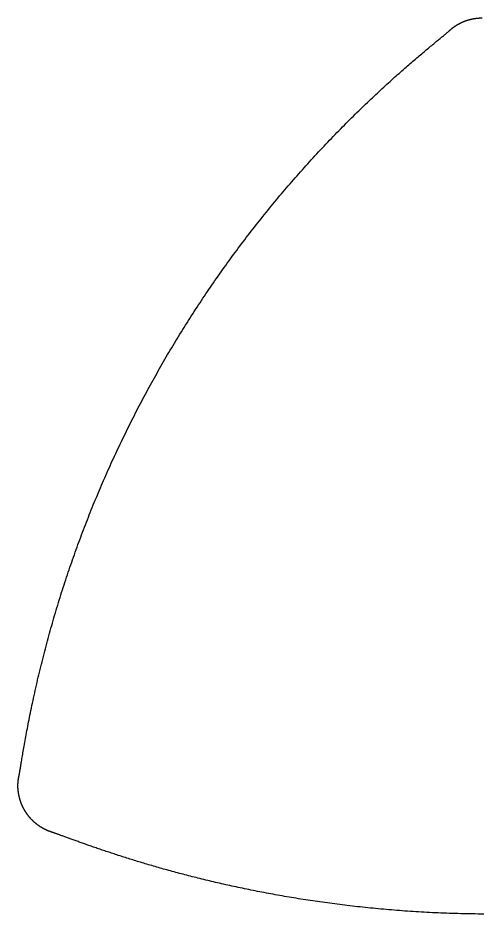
# Model space of a CAD drawing. Extents: x -3 to 136, y 0 to 121.
# Drawn here: x 42.98 to 50, y 10.39 to 23.94 of the extents above; entities that cross this region are included whole.
import ezdxf

# ---------------------------------------------------------------- set-up
doc = ezdxf.new("R2010")
doc.units = 0
doc.layers.get('0').update_dxf_attribs({"linetype": 'CONTINUOUS'})

msp = doc.modelspace()

# ---------------------------------------------------------------- linework, layer by layer
for points in [[(49.5068, 23.7524, 0), (49.5092, 23.7547, 0), (49.5117, 23.757, 0), (49.5142, 23.7592, 0), (49.5167, 23.7615, 0), (49.5193, 23.7638, 0), (49.5218, 23.766, 0), (49.5243, 23.7682, 0), (49.5269, 23.7704, 0), (49.5295, 23.7726, 0), (49.532, 23.7748, 0), (49.5346, 23.777, 0), (49.5372, 23.7792, 0), (49.5398, 23.7813, 0), (49.5425, 23.7834, 0), (49.5451, 23.7856, 0), (49.5477, 23.7877, 0), (49.5504, 23.7898, 0), (49.5531, 23.7918, 0), (49.5557, 23.7939, 0), (49.5584, 23.7959, 0), (49.5611, 23.798, 0), (49.5638, 23.8, 0), (49.5665, 23.802, 0), (49.5693, 23.804, 0), (49.572, 23.806, 0), (49.5748, 23.808, 0), (49.5775, 23.8099, 0), (49.5803, 23.8119, 0), (49.5831, 23.8138, 0), (49.5858, 23.8157, 0), (49.5886, 23.8176, 0), (49.5914, 23.8195, 0), (49.5943, 23.8214, 0), (49.5971, 23.8232, 0), (49.5999, 23.8251, 0), (49.6028, 23.8269, 0), (49.6056, 23.8287, 0), (49.6085, 23.8305, 0), (49.6113, 23.8323, 0), (49.6142, 23.8341, 0), (49.6171, 23.8359, 0), (49.62, 23.8376, 0), (49.6229, 23.8393, 0), (49.6258, 23.8411, 0), (49.6287, 23.8428, 0), (49.6317, 23.8445, 0), (49.6346, 23.8461, 0), (49.6376, 23.8478, 0), (49.6405, 23.8495, 0), (49.6435, 23.8511, 0), (49.6464, 23.8527, 0), (49.6494, 23.8543, 0), (49.6524, 23.8559, 0), (49.6554, 23.8575, 0), (49.6584, 23.8591, 0), (49.6614, 23.8606, 0), (49.6644, 23.8621, 0), (49.6675, 23.8637, 0), (49.6705, 23.8652, 0), (49.6735, 23.8667, 0), (49.6766, 23.8681, 0), (49.6796, 23.8696, 0), (49.6827, 23.8711, 0), (49.6858, 23.8725, 0), (49.6889, 23.8739, 0), (49.6919, 23.8753, 0), (49.695, 23.8767, 0), (49.6981, 23.8781, 0), (49.7012, 23.8795, 0), (49.7043, 23.8808, 0), (49.7075, 23.8822, 0), (49.7106, 23.8835, 0), (49.7137, 23.8848, 0), (49.7168, 23.8861, 0), (49.72, 23.8873, 0), (49.7231, 23.8886, 0), (49.7263, 23.8899, 0), (49.7295, 23.8911, 0), (49.7326, 23.8923, 0), (49.7358, 23.8935, 0), (49.739, 23.8947, 0), (49.7421, 23.8959, 0), (49.7453, 23.897, 0), (49.7485, 23.8982, 0), (49.7517, 23.8993, 0), (49.7549, 23.9004, 0), (49.7581, 23.9015, 0), (49.7613, 23.9026, 0), (49.7646, 23.9037, 0), (49.7678, 23.9047, 0), (49.771, 23.9058, 0), (49.7742, 23.9068, 0), (49.7775, 23.9078, 0), (49.7807, 23.9088, 0), (49.784, 23.9098, 0), (49.7872, 23.9107, 0), (49.7905, 23.9117, 0), (49.7937, 23.9126, 0), (49.797, 23.9135, 0), (49.8002, 23.9144, 0), (49.8035, 23.9153, 0), (49.8068, 23.9162, 0), (49.8101, 23.9171, 0), (49.8133, 23.9179, 0), (49.8166, 23.9188, 0), (49.8199, 23.9196, 0), (49.8232, 23.9204, 0), (49.8265, 23.9212, 0), (49.8298, 23.9219, 0), (49.8331, 23.9227, 0), (49.8364, 23.9234, 0), (49.8397, 23.9241, 0), (49.843, 23.9249, 0), (49.8463, 23.9256, 0), (49.8497, 23.9262, 0), (49.853, 23.9269, 0), (49.8563, 23.9275, 0), (49.8596, 23.9282, 0), (49.863, 23.9288, 0), (49.8663, 23.9294, 0), (49.8696, 23.93, 0), (49.873, 23.9306, 0), (49.8763, 23.9311, 0), (49.8797, 23.9317, 0), (49.883, 23.9322, 0), (49.8864, 23.9327, 0), (49.8897, 23.9332, 0), (49.8931, 23.9337, 0), (49.8964, 23.9342, 0), (49.8998, 23.9346, 0), (49.9031, 23.9351, 0), (49.9065, 23.9355, 0), (49.9099, 23.9359, 0), (49.9132, 23.9363, 0), (49.9166, 23.9367, 0), (49.92, 23.937, 0), (49.9233, 23.9374, 0), (49.9267, 23.9377, 0), (49.9301, 23.938, 0), (49.9335, 23.9384, 0), (49.9369, 23.9386, 0), (49.9402, 23.9389, 0), (49.9436, 23.9392, 0), (49.947, 23.9394, 0), (49.9504, 23.9396, 0), (49.9538, 23.9399, 0), (49.9572, 23.9401, 0), (49.9605, 23.9402, 0), (49.9639, 23.9404, 0), (49.9673, 23.9406, 0), (49.9707, 23.9407, 0), (49.9741, 23.9408, 0), (49.9775, 23.9409, 0), (49.9809, 23.941, 0), (49.9843, 23.9411, 0), (49.9877, 23.9411, 0), (49.9911, 23.9412, 0), (49.9945, 23.9412, 0), (49.9979, 23.9412, 0)], [(43.0007, 12.4835, 0), (43.0017, 12.488, 0), (43.0028, 12.4934, 0), (43.004, 12.4997, 0), (43.0054, 12.507, 0), (43.0068, 12.5152, 0), (43.0084, 12.5242, 0), (43.0101, 12.5342, 0), (43.012, 12.5451, 0), (43.014, 12.5568, 0), (43.0161, 12.5694, 0), (43.0183, 12.5829, 0), (43.0207, 12.5972, 0), (43.0232, 12.6123, 0), (43.0258, 12.6283, 0), (43.0286, 12.645, 0), (43.0315, 12.6626, 0), (43.0345, 12.6809, 0), (43.0377, 12.7, 0), (43.041, 12.7199, 0), (43.0445, 12.7406, 0), (43.0481, 12.7619, 0), (43.0518, 12.784, 0), (43.0557, 12.8069, 0), (43.0597, 12.8304, 0), (43.0639, 12.8547, 0), (43.0683, 12.8796, 0), (43.0727, 12.9052, 0), (43.0774, 12.9315, 0), (43.0821, 12.9584, 0), (43.0871, 12.986, 0), (43.0922, 13.0142, 0), (43.0974, 13.043, 0), (43.1028, 13.0725, 0), (43.1083, 13.1026, 0), (43.1141, 13.1332, 0), (43.1199, 13.1644, 0), (43.126, 13.1962, 0), (43.1322, 13.2286, 0), (43.1385, 13.2615, 0), (43.145, 13.2949, 0), (43.1517, 13.3289, 0), (43.1586, 13.3634, 0), (43.1656, 13.3984, 0), (43.1728, 13.4339, 0), (43.1801, 13.4698, 0), (43.1877, 13.5063, 0), (43.1954, 13.5432, 0), (43.2032, 13.5805, 0), (43.2113, 13.6183, 0), (43.2195, 13.6565, 0), (43.2279, 13.6952, 0), (43.2365, 13.7342, 0), (43.2453, 13.7736, 0), (43.2541, 13.8132, 0), (43.2631, 13.8528, 0), (43.2722, 13.8923, 0), (43.2813, 13.9317, 0), (43.2905, 13.9712, 0), (43.2999, 14.0106, 0), (43.3093, 14.0499, 0), (43.3187, 14.0893, 0), (43.3283, 14.1286, 0), (43.338, 14.1678, 0), (43.3477, 14.2071, 0), (43.3576, 14.2463, 0), (43.3675, 14.2854, 0), (43.3775, 14.3245, 0), (43.3876, 14.3636, 0), (43.3978, 14.4027, 0), (43.408, 14.4417, 0), (43.4184, 14.4807, 0), (43.4288, 14.5197, 0), (43.4393, 14.5586, 0), (43.4499, 14.5975, 0), (43.4606, 14.6363, 0), (43.4714, 14.6752, 0), (43.4823, 14.7139, 0), (43.4933, 14.7527, 0), (43.5043, 14.7914, 0), (43.5154, 14.8301, 0), (43.5267, 14.8688, 0), (43.538, 14.9074, 0), (43.5494, 14.946, 0), (43.5608, 14.9846, 0), (43.5724, 15.0231, 0), (43.5841, 15.0616, 0), (43.5958, 15.1001, 0), (43.6076, 15.1385, 0), (43.6196, 15.1769, 0), (43.6316, 15.2153, 0), (43.6436, 15.2536, 0), (43.6558, 15.2919, 0), (43.6681, 15.3302, 0), (43.6804, 15.3685, 0), (43.6929, 15.4067, 0), (43.7054, 15.4449, 0), (43.718, 15.483, 0), (43.7307, 15.5212, 0), (43.7435, 15.5593, 0), (43.7564, 15.5973, 0), (43.7693, 15.6354, 0), (43.7824, 15.6734, 0), (43.7955, 15.7114, 0), (43.8088, 15.7493, 0), (43.8221, 15.7872, 0), (43.8355, 15.8251, 0), (43.849, 15.863, 0), (43.8625, 15.9008, 0), (43.8762, 15.9386, 0), (43.89, 15.9764, 0), (43.9038, 16.0141, 0), (43.9177, 16.0519, 0), (43.9317, 16.0895, 0), (43.9458, 16.1272, 0), (43.96, 16.1648, 0), (43.9743, 16.2024, 0), (43.9887, 16.24, 0), (44.0031, 16.2776, 0), (44.0177, 16.3151, 0), (44.0323, 16.3526, 0), (44.047, 16.39, 0), (44.0618, 16.4275, 0), (44.0767, 16.4649, 0), (44.0917, 16.5023, 0), (44.1068, 16.5396, 0), (44.122, 16.5769, 0), (44.1372, 16.6142, 0), (44.1525, 16.6515, 0), (44.168, 16.6888, 0), (44.1835, 16.726, 0), (44.1991, 16.7632, 0), (44.2147, 16.8003, 0), (44.2305, 16.8374, 0), (44.2463, 16.8744, 0), (44.2623, 16.9115, 0), (44.2783, 16.9485, 0), (44.2944, 16.9854, 0), (44.3106, 17.0223, 0), (44.3268, 17.0592, 0), (44.3432, 17.096, 0), (44.3596, 17.1328, 0), (44.3761, 17.1695, 0), (44.3927, 17.2062, 0), (44.4094, 17.2429, 0), (44.4262, 17.2795, 0), (44.443, 17.3161, 0), (44.46, 17.3527, 0), (44.477, 17.3892, 0), (44.4941, 17.4257, 0), (44.5113, 17.4621, 0), (44.5285, 17.4985, 0), (44.5459, 17.5348, 0), (44.5633, 17.5711, 0), (44.5808, 17.6074, 0), (44.5984, 17.6436, 0), (44.6161, 17.6798, 0), (44.6338, 17.7159, 0), (44.6517, 17.752, 0), (44.6696, 17.7881, 0), (44.6876, 17.8241, 0), (44.7057, 17.8601, 0), (44.7239, 17.896, 0), (44.7421, 17.9319, 0), (44.7604, 17.9677, 0), (44.7788, 18.0035, 0), (44.7973, 18.0393, 0), (44.8159, 18.075, 0), (44.8346, 18.1107, 0), (44.8533, 18.1463, 0), (44.8721, 18.1819, 0), (44.891, 18.2174, 0), (44.91, 18.2529, 0), (44.9291, 18.2884, 0), (44.9482, 18.3238, 0), (44.9674, 18.3591, 0), (44.9867, 18.3945, 0), (45.0061, 18.4297, 0), (45.0256, 18.465, 0), (45.0451, 18.5001, 0), (45.0647, 18.5353, 0), (45.0844, 18.5704, 0), (45.1042, 18.6054, 0), (45.1241, 18.6404, 0), (45.144, 18.6754, 0), (45.164, 18.7103, 0), (45.1841, 18.7452, 0), (45.2043, 18.78, 0), (45.2246, 18.8147, 0), (45.2449, 18.8495, 0), (45.2653, 18.8842, 0), (45.2858, 18.9188, 0), (45.3064, 18.9534, 0), (45.327, 18.9879, 0), (45.3478, 19.0224, 0), (45.3686, 19.0568, 0), (45.3895, 19.0912, 0), (45.4104, 19.1256, 0), (45.4315, 19.1599, 0), (45.4526, 19.1941, 0), (45.4738, 19.2284, 0), (45.4951, 19.2625, 0), (45.5165, 19.2966, 0), (45.5379, 19.3307, 0), (45.5594, 19.3647, 0), (45.581, 19.3987, 0), (45.6027, 19.4326, 0), (45.6244, 19.4664, 0), (45.6463, 19.5002, 0), (45.6682, 19.534, 0), (45.6901, 19.5677, 0), (45.7122, 19.6014, 0), (45.7343, 19.635, 0), (45.7566, 19.6686, 0), (45.7788, 19.7021, 0), (45.8012, 19.7356, 0), (45.8237, 19.769, 0), (45.8462, 19.8023, 0), (45.8688, 19.8356, 0), (45.8914, 19.8689, 0), (45.9142, 19.9021, 0), (45.937, 19.9353, 0), (45.9599, 19.9684, 0), (45.9829, 20.0014, 0), (46.006, 20.0345, 0), (46.0291, 20.0674, 0), (46.0523, 20.1003, 0), (46.0756, 20.1332, 0), (46.0989, 20.166, 0), (46.1224, 20.1987, 0), (46.1459, 20.2314, 0), (46.1695, 20.264, 0), (46.1931, 20.2966, 0), (46.2169, 20.3292, 0), (46.2407, 20.3616, 0), (46.2646, 20.3941, 0), (46.2885, 20.4264, 0), (46.3126, 20.4588, 0), (46.3367, 20.491, 0), (46.3609, 20.5232, 0), (46.3851, 20.5554, 0), (46.4095, 20.5875, 0), (46.4339, 20.6195, 0), (46.4584, 20.6515, 0), (46.4829, 20.6835, 0), (46.5076, 20.7154, 0), (46.5323, 20.7472, 0), (46.557, 20.779, 0), (46.5819, 20.8107, 0), (46.6068, 20.8423, 0), (46.6318, 20.874, 0), (46.6569, 20.9055, 0), (46.6821, 20.937, 0), (46.7073, 20.9684, 0), (46.7326, 20.9998, 0), (46.758, 21.0312, 0), (46.7834, 21.0624, 0), (46.8089, 21.0936, 0), (46.8345, 21.1248, 0), (46.8602, 21.1559, 0), (46.8859, 21.1869, 0), (46.9117, 21.2179, 0), (46.9376, 21.2489, 0), (46.9636, 21.2797, 0), (46.9896, 21.3106, 0), (47.0157, 21.3413, 0), (47.0419, 21.372, 0), (47.0681, 21.4026, 0), (47.0944, 21.4332, 0), (47.1208, 21.4638, 0), (47.1473, 21.4942, 0), (47.1738, 21.5246, 0), (47.2004, 21.555, 0), (47.2271, 21.5853, 0), (47.2538, 21.6155, 0), (47.2807, 21.6457, 0), (47.3075, 21.6758, 0), (47.3345, 21.7058, 0), (47.3615, 21.7358, 0), (47.3886, 21.7657, 0), (47.4158, 21.7956, 0), (47.4431, 21.8254, 0), (47.4704, 21.8552, 0), (47.4978, 21.8849, 0), (47.5252, 21.9145, 0), (47.5528, 21.9441, 0), (47.5804, 21.9736, 0), (47.608, 22.003, 0), (47.6358, 22.0324, 0), (47.6636, 22.0617, 0), (47.6915, 22.091, 0), (47.7194, 22.1202, 0), (47.7475, 22.1493, 0), (47.7755, 22.1784, 0), (47.8037, 22.2074, 0), (47.8317, 22.2361, 0), (47.8596, 22.2646, 0), (47.8873, 22.2928, 0), (47.915, 22.3208, 0), (47.9425, 22.3485, 0), (47.9699, 22.376, 0), (47.9972, 22.4032, 0), (48.0243, 22.4302, 0), (48.0513, 22.4569, 0), (48.0782, 22.4834, 0), (48.1049, 22.5096, 0), (48.1315, 22.5356, 0), (48.158, 22.5613, 0), (48.1842, 22.5868, 0), (48.2104, 22.612, 0), (48.2364, 22.637, 0), (48.2622, 22.6617, 0), (48.2879, 22.6862, 0), (48.3134, 22.7104, 0), (48.3387, 22.7344, 0), (48.3639, 22.7581, 0), (48.3889, 22.7816, 0), (48.4137, 22.8048, 0), (48.4384, 22.8277, 0), (48.4628, 22.8504, 0), (48.4871, 22.8729, 0), (48.5112, 22.8951, 0), (48.5352, 22.9171, 0), (48.5589, 22.9388, 0), (48.5824, 22.9602, 0), (48.6058, 22.9814, 0), (48.6289, 23.0024, 0), (48.6519, 23.0231, 0), (48.6746, 23.0435, 0), (48.6972, 23.0637, 0), (48.7195, 23.0836, 0), (48.7417, 23.1033, 0), (48.7636, 23.1228, 0), (48.7853, 23.1419, 0), (48.8068, 23.1609, 0), (48.828, 23.1795, 0), (48.8491, 23.198, 0), (48.8699, 23.2161, 0), (48.8905, 23.234, 0), (48.9108, 23.2517, 0), (48.9309, 23.2691, 0), (48.9508, 23.2863, 0), (48.9704, 23.3032, 0), (48.9898, 23.3198, 0), (49.009, 23.3362, 0), (49.0279, 23.3523, 0), (49.0466, 23.3682, 0), (49.065, 23.3838, 0), (49.0831, 23.3992, 0), (49.101, 23.4143, 0), (49.1186, 23.4292, 0), (49.136, 23.4438, 0), (49.1531, 23.4582, 0), (49.1699, 23.4723, 0), (49.1865, 23.4861, 0), (49.2027, 23.4997, 0), (49.2187, 23.513, 0), (49.2345, 23.5261, 0), (49.2499, 23.5389, 0), (49.2651, 23.5515, 0), (49.2799, 23.5638, 0), (49.2945, 23.5759, 0), (49.3088, 23.5877, 0), (49.3228, 23.5992, 0), (49.3365, 23.6105, 0), (49.3499, 23.6215, 0), (49.363, 23.6323, 0), (49.3757, 23.6428, 0), (49.388, 23.6529, 0), (49.3998, 23.6627, 0), (49.4112, 23.672, 0), (49.4221, 23.681, 0), (49.4325, 23.6896, 0), (49.4424, 23.6978, 0), (49.4517, 23.7055, 0), (49.4605, 23.7128, 0), (49.4686, 23.7196, 0), (49.4761, 23.7258, 0), (49.483, 23.7316, 0), (49.4892, 23.7369, 0), (49.4947, 23.7416, 0), (49.4995, 23.7458, 0), (49.5035, 23.7494, 0), (49.5068, 23.7524, 0)], [(43.4934, 11.6301, 0), (43.4902, 11.6311, 0), (43.487, 11.6321, 0), (43.4837, 11.6331, 0), (43.4805, 11.6341, 0), (43.4773, 11.6352, 0), (43.4741, 11.6363, 0), (43.4709, 11.6374, 0), (43.4677, 11.6385, 0), (43.4645, 11.6396, 0), (43.4613, 11.6407, 0), (43.4582, 11.6419, 0), (43.455, 11.6431, 0), (43.4518, 11.6442, 0), (43.4487, 11.6455, 0), (43.4455, 11.6467, 0), (43.4424, 11.6479, 0), (43.4392, 11.6492, 0), (43.4361, 11.6504, 0), (43.433, 11.6517, 0), (43.4299, 11.653, 0), (43.4267, 11.6543, 0), (43.4236, 11.6557, 0), (43.4205, 11.657, 0), (43.4174, 11.6584, 0), (43.4144, 11.6598, 0), (43.4113, 11.6612, 0), (43.4082, 11.6626, 0), (43.4051, 11.664, 0), (43.4021, 11.6654, 0), (43.399, 11.6669, 0), (43.396, 11.6684, 0), (43.393, 11.6698, 0), (43.3899, 11.6713, 0), (43.3869, 11.6729, 0), (43.3839, 11.6744, 0), (43.3809, 11.6759, 0), (43.3779, 11.6775, 0), (43.3749, 11.6791, 0), (43.3719, 11.6807, 0), (43.3689, 11.6823, 0), (43.366, 11.6839, 0), (43.363, 11.6855, 0), (43.36, 11.6872, 0), (43.3571, 11.6888, 0), (43.3542, 11.6905, 0), (43.3512, 11.6922, 0), (43.3483, 11.6939, 0), (43.3454, 11.6956, 0), (43.3425, 11.6974, 0), (43.3396, 11.6991, 0), (43.3367, 11.7009, 0), (43.3338, 11.7026, 0), (43.3309, 11.7044, 0), (43.3281, 11.7062, 0), (43.3252, 11.7081, 0), (43.3224, 11.7099, 0), (43.3195, 11.7117, 0), (43.3167, 11.7136, 0), (43.3139, 11.7155, 0), (43.3111, 11.7174, 0), (43.3082, 11.7193, 0), (43.3054, 11.7212, 0), (43.3027, 11.7231, 0), (43.2999, 11.725, 0), (43.2971, 11.727, 0), (43.2944, 11.729, 0), (43.2916, 11.7309, 0), (43.2889, 11.7329, 0), (43.2861, 11.7349, 0), (43.2834, 11.737, 0), (43.2807, 11.739, 0), (43.278, 11.741, 0), (43.2753, 11.7431, 0), (43.2726, 11.7452, 0), (43.2699, 11.7472, 0), (43.2673, 11.7493, 0), (43.2646, 11.7514, 0), (43.2619, 11.7536, 0), (43.2593, 11.7557, 0), (43.2567, 11.7578, 0), (43.2541, 11.76, 0), (43.2515, 11.7622, 0), (43.2489, 11.7644, 0), (43.2463, 11.7665, 0), (43.2437, 11.7687, 0), (43.2411, 11.771, 0), (43.2386, 11.7732, 0), (43.236, 11.7754, 0), (43.2335, 11.7777, 0), (43.231, 11.7799, 0), (43.2285, 11.7822, 0), (43.226, 11.7845, 0), (43.2235, 11.7868, 0), (43.221, 11.7891, 0), (43.2185, 11.7914, 0), (43.2161, 11.7938, 0), (43.2136, 11.7961, 0), (43.2112, 11.7984, 0), (43.2087, 11.8008, 0), (43.2063, 11.8032, 0), (43.2039, 11.8056, 0), (43.2015, 11.808, 0), (43.1991, 11.8104, 0), (43.1968, 11.8128, 0), (43.1944, 11.8152, 0), (43.1921, 11.8177, 0), (43.1897, 11.8201, 0), (43.1874, 11.8226, 0), (43.1851, 11.825, 0), (43.1828, 11.8275, 0), (43.1805, 11.83, 0), (43.1782, 11.8325, 0), (43.1759, 11.835, 0), (43.1737, 11.8376, 0), (43.1714, 11.8401, 0), (43.1692, 11.8426, 0), (43.1669, 11.8452, 0), (43.1647, 11.8478, 0), (43.1625, 11.8503, 0), (43.1603, 11.8529, 0), (43.1582, 11.8555, 0), (43.156, 11.8581, 0), (43.1538, 11.8607, 0), (43.1517, 11.8634, 0), (43.1496, 11.866, 0), (43.1474, 11.8686, 0), (43.1453, 11.8713, 0), (43.1432, 11.8739, 0), (43.1411, 11.8766, 0), (43.1391, 11.8793, 0), (43.137, 11.882, 0), (43.135, 11.8847, 0), (43.1329, 11.8874, 0), (43.1309, 11.8901, 0), (43.1289, 11.8928, 0), (43.1269, 11.8956, 0), (43.1249, 11.8983, 0), (43.1229, 11.9011, 0), (43.121, 11.9039, 0), (43.119, 11.9066, 0), (43.1171, 11.9094, 0), (43.1151, 11.9122, 0), (43.1132, 11.915, 0), (43.1113, 11.9178, 0), (43.1094, 11.9206, 0), (43.1076, 11.9235, 0), (43.1057, 11.9263, 0), (43.1038, 11.9291, 0), (43.102, 11.932, 0), (43.1002, 11.9348, 0), (43.0984, 11.9377, 0), (43.0966, 11.9406, 0), (43.0948, 11.9435, 0), (43.093, 11.9464, 0), (43.0912, 11.9493, 0), (43.0895, 11.9522, 0), (43.0877, 11.9551, 0), (43.086, 11.958, 0), (43.0843, 11.961, 0), (43.0826, 11.9639, 0), (43.0809, 11.9668, 0), (43.0793, 11.9698, 0), (43.0776, 11.9728, 0), (43.076, 11.9757, 0), (43.0743, 11.9787, 0), (43.0727, 11.9817, 0), (43.0711, 11.9847, 0), (43.0695, 11.9877, 0), (43.0679, 11.9907, 0), (43.0664, 11.9937, 0), (43.0648, 11.9967, 0), (43.0633, 11.9997, 0), (43.0618, 12.0028, 0), (43.0603, 12.0058, 0), (43.0588, 12.0088, 0), (43.0573, 12.0119, 0), (43.0558, 12.015, 0), (43.0544, 12.018, 0), (43.0529, 12.0211, 0), (43.0515, 12.0242, 0), (43.0501, 12.0272, 0), (43.0487, 12.0303, 0), (43.0473, 12.0334, 0), (43.0459, 12.0365, 0), (43.0446, 12.0396, 0), (43.0433, 12.0427, 0), (43.0419, 12.0459, 0), (43.0406, 12.049, 0), (43.0393, 12.0521, 0), (43.038, 12.0552, 0), (43.0368, 12.0584, 0), (43.0355, 12.0615, 0), (43.0343, 12.0647, 0), (43.033, 12.0678, 0), (43.0318, 12.071, 0), (43.0306, 12.0742, 0), (43.0294, 12.0773, 0), (43.0283, 12.0805, 0), (43.0271, 12.0837, 0), (43.026, 12.0869, 0), (43.0248, 12.0901, 0), (43.0237, 12.0933, 0), (43.0226, 12.0965, 0), (43.0215, 12.0997, 0), (43.0205, 12.1029, 0), (43.0194, 12.1061, 0), (43.0184, 12.1094, 0), (43.0174, 12.1126, 0), (43.0163, 12.1158, 0), (43.0153, 12.1191, 0), (43.0144, 12.1223, 0), (43.0134, 12.1255, 0), (43.0124, 12.1288, 0), (43.0115, 12.132, 0), (43.0106, 12.1353, 0), (43.0097, 12.1386, 0), (43.0088, 12.1418, 0), (43.0079, 12.1451, 0), (43.007, 12.1484, 0), (43.0062, 12.1517, 0), (43.0054, 12.1549, 0), (43.0045, 12.1582, 0), (43.0037, 12.1615, 0), (43.003, 12.1648, 0), (43.0022, 12.1681, 0), (43.0014, 12.1714, 0), (43.0007, 12.1747, 0), (43, 12.178, 0), (42.9992, 12.1813, 0), (42.9985, 12.1847, 0), (42.9979, 12.188, 0), (42.9972, 12.1913, 0), (42.9965, 12.1946, 0), (42.9959, 12.198, 0), (42.9953, 12.2013, 0), (42.9947, 12.2046, 0), (42.9941, 12.208, 0), (42.9935, 12.2113, 0), (42.993, 12.2147, 0), (42.9924, 12.218, 0), (42.9919, 12.2214, 0), (42.9914, 12.2247, 0), (42.9909, 12.2281, 0), (42.9904, 12.2314, 0), (42.9899, 12.2348, 0), (42.9895, 12.2381, 0), (42.9891, 12.2415, 0), (42.9886, 12.2449, 0), (42.9882, 12.2482, 0), (42.9878, 12.2516, 0), (42.9875, 12.255, 0), (42.9871, 12.2583, 0), (42.9868, 12.2617, 0), (42.9865, 12.2651, 0), (42.9862, 12.2685, 0), (42.9859, 12.2718, 0), (42.9856, 12.2752, 0), (42.9853, 12.2786, 0), (42.9851, 12.282, 0), (42.9849, 12.2854, 0), (42.9847, 12.2887, 0), (42.9845, 12.2921, 0), (42.9843, 12.2955, 0), (42.9841, 12.2989, 0), (42.984, 12.3023, 0), (42.9838, 12.3057, 0), (42.9837, 12.309, 0), (42.9836, 12.3124, 0), (42.9835, 12.3158, 0), (42.9835, 12.3192, 0), (42.9834, 12.3226, 0), (42.9834, 12.326, 0), (42.9834, 12.3293, 0), (42.9834, 12.3327, 0), (42.9834, 12.3361, 0), (42.9834, 12.3395, 0), (42.9835, 12.3429, 0), (42.9836, 12.3462, 0), (42.9836, 12.3496, 0), (42.9837, 12.353, 0), (42.9839, 12.3564, 0), (42.984, 12.3598, 0), (42.9841, 12.3631, 0), (42.9843, 12.3665, 0), (42.9845, 12.3699, 0), (42.9847, 12.3733, 0), (42.9849, 12.3766, 0), (42.9851, 12.38, 0), (42.9854, 12.3834, 0), (42.9856, 12.3868, 0), (42.9859, 12.3901, 0), (42.9862, 12.3935, 0), (42.9865, 12.3969, 0), (42.9869, 12.4002, 0), (42.9872, 12.4036, 0), (42.9876, 12.4069, 0), (42.988, 12.4103, 0), (42.9884, 12.4137, 0), (42.9888, 12.417, 0), (42.9892, 12.4204, 0), (42.9897, 12.4237, 0), (42.9901, 12.4271, 0), (42.9906, 12.4304, 0), (42.9911, 12.4337, 0), (42.9916, 12.4371, 0), (42.9922, 12.4404, 0), (42.9927, 12.4437, 0), (42.9933, 12.4471, 0), (42.9939, 12.4504, 0), (42.9945, 12.4537, 0), (42.9951, 12.4571, 0), (42.9957, 12.4604, 0), (42.9964, 12.4637, 0), (42.9971, 12.467, 0), (42.9978, 12.4703, 0), (42.9985, 12.4736, 0), (42.9992, 12.4769, 0), (42.9999, 12.4802, 0), (43.0007, 12.4835, 0)], [(50.0228, 10.3905, 0), (49.9787, 10.3908, 0), (49.9346, 10.3912, 0), (49.8907, 10.3918, 0), (49.8469, 10.3924, 0), (49.8033, 10.3931, 0), (49.7597, 10.394, 0), (49.7163, 10.3949, 0), (49.6729, 10.396, 0), (49.6297, 10.3971, 0), (49.5866, 10.3983, 0), (49.5436, 10.3997, 0), (49.5007, 10.4011, 0), (49.4579, 10.4027, 0), (49.4153, 10.4043, 0), (49.3727, 10.406, 0), (49.3303, 10.4078, 0), (49.288, 10.4097, 0), (49.2458, 10.4117, 0), (49.2037, 10.4138, 0), (49.1618, 10.416, 0), (49.1199, 10.4183, 0), (49.0782, 10.4207, 0), (49.0366, 10.4231, 0), (48.9951, 10.4257, 0), (48.9538, 10.4283, 0), (48.9125, 10.431, 0), (48.8714, 10.4338, 0), (48.8304, 10.4367, 0), (48.7895, 10.4396, 0), (48.7487, 10.4427, 0), (48.7081, 10.4458, 0), (48.6676, 10.449, 0), (48.6272, 10.4523, 0), (48.5869, 10.4557, 0), (48.5467, 10.4592, 0), (48.5067, 10.4627, 0), (48.4668, 10.4663, 0), (48.427, 10.47, 0), (48.3874, 10.4737, 0), (48.3478, 10.4776, 0), (48.3084, 10.4815, 0), (48.2691, 10.4855, 0), (48.23, 10.4895, 0), (48.1909, 10.4936, 0), (48.152, 10.4978, 0), (48.1132, 10.5021, 0), (48.0746, 10.5064, 0), (48.036, 10.5108, 0), (47.9976, 10.5153, 0), (47.9593, 10.5199, 0), (47.9212, 10.5245, 0), (47.8832, 10.5291, 0), (47.8453, 10.5339, 0), (47.8075, 10.5387, 0), (47.7699, 10.5435, 0), (47.7324, 10.5484, 0), (47.695, 10.5534, 0), (47.6578, 10.5585, 0), (47.6206, 10.5636, 0), (47.5837, 10.5687, 0), (47.5468, 10.574, 0), (47.5101, 10.5792, 0), (47.4735, 10.5846, 0), (47.4371, 10.59, 0), (47.4007, 10.5954, 0), (47.3645, 10.6009, 0), (47.3285, 10.6065, 0), (47.2926, 10.6121, 0), (47.2568, 10.6177, 0), (47.2211, 10.6234, 0), (47.1856, 10.6292, 0), (47.1502, 10.635, 0), (47.115, 10.6408, 0), (47.0799, 10.6467, 0), (47.0449, 10.6527, 0), (47.0101, 10.6587, 0), (46.9754, 10.6647, 0), (46.9408, 10.6708, 0), (46.9064, 10.6769, 0), (46.8721, 10.6831, 0), (46.838, 10.6893, 0), (46.8039, 10.6956, 0), (46.7701, 10.7018, 0), (46.7363, 10.7082, 0), (46.7027, 10.7145, 0), (46.6693, 10.721, 0), (46.636, 10.7274, 0), (46.6028, 10.7339, 0), (46.5698, 10.7404, 0), (46.5369, 10.7469, 0), (46.5042, 10.7535, 0), (46.4716, 10.7602, 0), (46.4391, 10.7668, 0), (46.4068, 10.7735, 0), (46.3746, 10.7802, 0), (46.3426, 10.7869, 0), (46.3107, 10.7937, 0), (46.2789, 10.8005, 0), (46.2473, 10.8073, 0), (46.2159, 10.8142, 0), (46.1846, 10.8211, 0), (46.1534, 10.828, 0), (46.1224, 10.8349, 0), (46.0915, 10.8419, 0), (46.0608, 10.8488, 0), (46.0302, 10.8558, 0), (45.9998, 10.8629, 0), (45.9695, 10.8699, 0), (45.9394, 10.877, 0), (45.9094, 10.884, 0), (45.8796, 10.8911, 0), (45.8499, 10.8982, 0), (45.8204, 10.9054, 0), (45.791, 10.9125, 0), (45.7617, 10.9197, 0), (45.7326, 10.9268, 0), (45.7037, 10.934, 0), (45.6749, 10.9412, 0), (45.6463, 10.9484, 0), (45.6178, 10.9557, 0), (45.5895, 10.9629, 0), (45.5613, 10.9701, 0), (45.5333, 10.9774, 0), (45.5054, 10.9846, 0), (45.4777, 10.9919, 0), (45.4501, 10.9992, 0), (45.4227, 11.0064, 0), (45.3955, 11.0137, 0), (45.3684, 11.021, 0), (45.3414, 11.0283, 0), (45.3147, 11.0355, 0), (45.288, 11.0428, 0), (45.2616, 11.0501, 0), (45.2352, 11.0574, 0), (45.2091, 11.0647, 0), (45.1831, 11.072, 0), (45.1572, 11.0792, 0), (45.1315, 11.0865, 0), (45.106, 11.0938, 0), (45.0807, 11.101, 0), (45.0554, 11.1083, 0), (45.0304, 11.1155, 0), (45.0055, 11.1228, 0), (44.9808, 11.13, 0), (44.9562, 11.1372, 0), (44.9318, 11.1445, 0), (44.9075, 11.1517, 0), (44.8835, 11.1589, 0), (44.8595, 11.166, 0), (44.8358, 11.1732, 0), (44.8122, 11.1804, 0), (44.7887, 11.1875, 0), (44.7655, 11.1946, 0), (44.7424, 11.2017, 0), (44.7194, 11.2088, 0), (44.6966, 11.2159, 0), (44.674, 11.2229, 0), (44.6516, 11.2299, 0), (44.6293, 11.2369, 0), (44.6072, 11.2439, 0), (44.5852, 11.2509, 0), (44.5634, 11.2578, 0), (44.5418, 11.2648, 0), (44.5204, 11.2716, 0), (44.4991, 11.2785, 0), (44.478, 11.2854, 0), (44.457, 11.2922, 0), (44.4362, 11.299, 0), (44.4156, 11.3057, 0), (44.3952, 11.3124, 0), (44.3749, 11.3191, 0), (44.3548, 11.3258, 0), (44.3349, 11.3324, 0), (44.3151, 11.339, 0), (44.2955, 11.3456, 0), (44.2761, 11.3521, 0), (44.2569, 11.3586, 0), (44.2378, 11.3651, 0), (44.2189, 11.3715, 0), (44.2001, 11.3779, 0), (44.1816, 11.3843, 0), (44.1632, 11.3906, 0), (44.145, 11.3968, 0), (44.127, 11.4031, 0), (44.1091, 11.4093, 0), (44.0914, 11.4154, 0), (44.0739, 11.4215, 0), (44.0566, 11.4276, 0), (44.0394, 11.4336, 0), (44.0224, 11.4395, 0), (44.0056, 11.4455, 0), (43.989, 11.4513, 0), (43.9725, 11.4572, 0), (43.9563, 11.463, 0), (43.9402, 11.4687, 0), (43.9242, 11.4744, 0), (43.9085, 11.48, 0), (43.8929, 11.4856, 0), (43.8776, 11.4911, 0), (43.8624, 11.4966, 0), (43.8473, 11.502, 0), (43.8325, 11.5073, 0), (43.8178, 11.5126, 0), (43.8033, 11.5179, 0), (43.789, 11.5231, 0), (43.7749, 11.5282, 0), (43.761, 11.5333, 0), (43.7472, 11.5383, 0), (43.7337, 11.5432, 0), (43.7203, 11.5481, 0), (43.7071, 11.5529, 0), (43.6941, 11.5577, 0), (43.6815, 11.5623, 0), (43.6691, 11.5668, 0), (43.6571, 11.5713, 0), (43.6453, 11.5756, 0), (43.6339, 11.5798, 0), (43.6229, 11.5838, 0), (43.6121, 11.5877, 0), (43.6018, 11.5915, 0), (43.5918, 11.5952, 0), (43.5822, 11.5987, 0), (43.5729, 11.6021, 0), (43.5641, 11.6053, 0), (43.5557, 11.6083, 0), (43.5477, 11.6112, 0), (43.5402, 11.6139, 0), (43.5331, 11.6165, 0), (43.5264, 11.6189, 0), (43.5202, 11.6211, 0), (43.5145, 11.6231, 0), (43.5093, 11.6249, 0), (43.5045, 11.6265, 0), (43.5003, 11.6279, 0), (43.4966, 11.6291, 0), (43.4934, 11.6301, 0)]]:
    msp.add_polyline3d(points)

doc.saveas('drawing.dxf')
